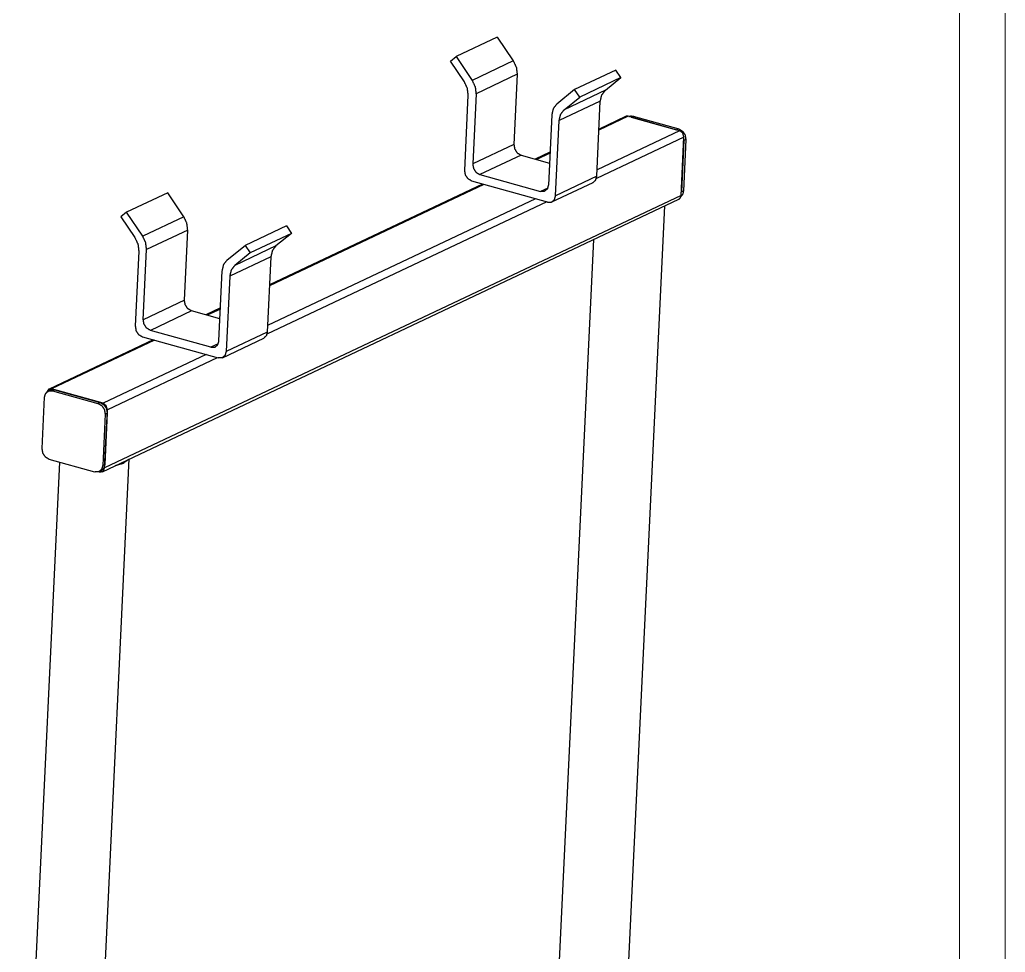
# Model space of a CAD drawing. Header units: millimetres. Extents: x 2210 to 79821, y -19430 to 2344.
# Drawn here: x 4212.8 to 4320.3, y 1601.4 to 1703.1 of the extents above; entities that cross this region are included whole.
import ezdxf

# ---------------------------------------------------------------- set-up
doc = ezdxf.new("R2010")
doc.units = ezdxf.units.MM
doc.layers.add('101', color=7, linetype='Continuous', true_color=0xffffff)

msp = doc.modelspace()

# ---------------------------------------------------------------- linework, layer by layer
at = {"layer": '101', "color": 133, "linetype": 'Continuous', "lineweight": 18}
for p, q in [((4320.27, 1492.82), (4320.27, 1789.82)), ((4315.27, 1497.82), (4315.27, 1784.82))]:
    msp.add_line(p, q, dxfattribs=at)
at = {"layer": '101', "color": 92, "linetype": 'Continuous', "lineweight": 25}
for p, q in [((4264.85, 1701.25), (4260.35, 1699.13)), ((4264.85, 1701.25), (4266.6, 1698.64)), ((4259.74, 1698.63), (4260.35, 1699.13)), ((4260.35, 1699.13), (4262.11, 1696.51)), ((4261.26, 1696.36), (4259.74, 1698.63)), ((4266.6, 1698.64), (4262.11, 1696.51)), ((4277.78, 1697.64), (4273.29, 1695.52)), ((4278.34, 1696.82), (4277.78, 1697.64)), ((4267.02, 1697.18), (4262.53, 1695.05)), ((4267.02, 1697.18), (4266.66, 1689.53)), ((4278.34, 1696.82), (4273.84, 1694.69)), ((4276.64, 1695.44), (4278.34, 1696.82)), ((4273.29, 1695.52), (4271.34, 1693.93)), ((4273.84, 1694.69), (4273.29, 1695.52)), ((4261.3, 1686.7), (4261.68, 1694.9)), ((4262.53, 1695.05), (4262.17, 1687.4)), ((4276.64, 1695.44), (4272.15, 1693.32)), ((4272.15, 1693.32), (4273.84, 1694.69)), ((4276.09, 1694.25), (4271.6, 1692.13)), ((4275.7, 1686.05), (4276.09, 1694.25)), ((4270.79, 1692.75), (4270.43, 1685.1)), ((4279.12, 1692.6), (4275.94, 1691.09)), ((4278.84, 1692.58), (4275.95, 1691.21)), ((4284.74, 1691.03), (4279.12, 1692.6)), ((4271.21, 1683.93), (4271.6, 1692.13)), ((4285.21, 1690.33), (4275.66, 1685.81)), ((4284.74, 1691.03), (4275.74, 1686.77)), ((4284.91, 1683.96), (4285.21, 1690.33)), ((4266.66, 1689.53), (4262.17, 1687.4)), ((4267.44, 1688.36), (4262.95, 1686.24)), ((4267.44, 1688.36), (4270.54, 1687.49)), ((4270.6, 1688.68), (4269, 1687.92)), ((4270.59, 1688.56), (4269.15, 1687.88)), ((4262.95, 1686.24), (4269.56, 1684.39)), ((4275.7, 1686.05), (4271.21, 1683.93)), ((4263.4, 1685.16), (4240, 1674.1)), ((4263.25, 1685.2), (4240.01, 1674.22)), ((4270.34, 1683.22), (4262.08, 1685.53)), ((4270.35, 1684.77), (4269.56, 1684.39)), ((4270.81, 1683.26), (4275.3, 1685.38)), ((4284.91, 1683.96), (4222.01, 1654.23)), ((4228.91, 1684.26), (4224.41, 1682.14)), ((4230.66, 1681.64), (4228.91, 1684.26)), ((4221.78, 1653.82), (4284.67, 1683.56)), ((4270.24, 1683.25), (4239.72, 1668.82)), ((4269.02, 1683.59), (4239.8, 1669.78)), ((4278.75, 1590.69), (4283.12, 1682.82)), ((4224.41, 1682.14), (4223.8, 1681.64)), ((4223.8, 1681.64), (4225.32, 1679.36)), ((4226.17, 1679.52), (4224.41, 1682.14)), ((4230.66, 1681.64), (4226.17, 1679.52)), ((4241.84, 1680.65), (4237.35, 1678.52)), ((4241.84, 1680.65), (4242.4, 1679.82)), ((4231.08, 1680.19), (4226.59, 1678.06)), ((4230.72, 1672.54), (4231.08, 1680.19)), ((4242.4, 1679.82), (4237.9, 1677.7)), ((4242.4, 1679.82), (4240.7, 1678.45)), ((4235.4, 1676.94), (4237.35, 1678.52)), ((4240.7, 1678.45), (4236.21, 1676.32)), ((4237.35, 1678.52), (4237.9, 1677.7)), ((4275.33, 1679.14), (4271.16, 1591.05)), ((4225.74, 1677.9), (4225.36, 1669.71)), ((4226.23, 1670.41), (4226.59, 1678.06)), ((4240.15, 1677.26), (4235.66, 1675.14)), ((4237.9, 1677.7), (4236.21, 1676.32)), ((4240.15, 1677.26), (4239.76, 1669.06)), ((4234.49, 1668.1), (4234.85, 1675.75)), ((4235.66, 1675.14), (4235.27, 1666.94)), ((4230.72, 1672.54), (4226.23, 1670.41)), ((4231.5, 1671.37), (4227.01, 1669.24)), ((4234.6, 1670.5), (4231.5, 1671.37)), ((4234.66, 1671.69), (4233.06, 1670.93)), ((4234.65, 1671.57), (4233.21, 1670.89)), ((4233.62, 1667.4), (4227.01, 1669.24)), ((4239.76, 1669.06), (4235.27, 1666.94)), ((4227.31, 1668.21), (4215.95, 1662.84)), ((4227.46, 1668.17), (4216.23, 1662.86)), ((4226.14, 1668.54), (4234.4, 1666.23)), ((4234.41, 1667.78), (4233.62, 1667.4)), ((4234.87, 1666.26), (4239.37, 1668.39)), ((4233.08, 1666.6), (4221.85, 1661.29)), ((4234.31, 1666.26), (4222.32, 1660.59)), ((4221.85, 1661.29), (4216.23, 1662.86)), ((4222.01, 1654.23), (4222.32, 1660.59)), ((4217.09, 1654.86), (4212.75, 1563.44)), ((4220.35, 1563.08), (4224.71, 1655.21)), ((4221.42, 1653.82), (4221.49, 1653.8))]:
    msp.add_line(p, q, dxfattribs=at)
at = {"layer": '101', "color": 72, "linetype": 'Continuous', "lineweight": 25}
for p, q in [((4279.21, 1692.58), (4279.2, 1692.58)), ((4279.68, 1692.61), (4279.45, 1692.5)), ((4279.45, 1692.5), (4284.41, 1691.12)), ((4279.68, 1692.61), (4284.64, 1691.23)), ((4284.64, 1691.23), (4284.41, 1691.12)), ((4285.19, 1689.95), (4284.93, 1684.34)), ((4285.42, 1690.06), (4285.15, 1684.44)), ((4285.42, 1690.06), (4285.19, 1689.95)), ((4285.15, 1684.44), (4284.93, 1684.34)), ((4216.09, 1662.74), (4215.86, 1662.63)), ((4216.56, 1662.77), (4216.33, 1662.66)), ((4216.33, 1662.66), (4221.29, 1661.28)), ((4216.56, 1662.77), (4221.52, 1661.38)), ((4215.2, 1656.34), (4215.46, 1661.96)), ((4221.52, 1661.38), (4221.29, 1661.28)), ((4222.07, 1660.11), (4221.81, 1654.49)), ((4222.3, 1660.22), (4222.03, 1654.6)), ((4222.3, 1660.22), (4222.07, 1660.11)), ((4220.94, 1653.79), (4215.98, 1655.17)), ((4222.03, 1654.6), (4221.81, 1654.49)), ((4221.41, 1653.82), (4221.63, 1653.93))]:
    msp.add_line(p, q, dxfattribs=at)
at = {"layer": '101', "color": 92, "linetype": 'Continuous', "lineweight": 25}
for points, knots in [([(4266.6, 1698.64), (4266.93, 1697.93), (4267.02, 1697.18)], [0, 0, 0.507534, 1, 1]), ([(4261.68, 1694.9), (4261.59, 1695.65), (4261.26, 1696.36)], [0, 0, 0.492466, 1, 1]), ([(4262.11, 1696.51), (4262.44, 1695.8), (4262.53, 1695.05)], [0, 0, 0.507542, 1, 1]), ([(4276.09, 1694.25), (4276.25, 1694.93), (4276.64, 1695.44)], [0, 0, 0.523056, 1, 1]), ([(4271.34, 1693.93), (4270.95, 1693.43), (4270.79, 1692.75)], [0, 0, 0.476937, 1, 1]), ([(4271.6, 1692.13), (4271.76, 1692.81), (4272.15, 1693.32)], [0, 0, 0.523063, 1, 1]), ([(4279.12, 1692.6), (4278.98, 1692.61), (4278.84, 1692.58)], [0, 0, 0.512111, 1, 1]), ([(4285.21, 1690.33), (4285.09, 1690.77), (4284.74, 1691.03)], [0, 0, 0.513477, 1, 1]), ([(4266.66, 1689.53), (4266.75, 1689.03), (4267.03, 1688.6), (4267.44, 1688.36)], [0, 0, 0.339216, 0.683337, 1, 1]), ([(4262.17, 1687.4), (4262.26, 1686.9), (4262.54, 1686.48), (4262.95, 1686.24)], [0, 0, 0.339219, 0.683358, 1, 1]), ([(4262.08, 1685.53), (4261.67, 1685.77), (4261.38, 1686.2), (4261.3, 1686.7)], [0, 0, 0.316642, 0.660781, 1, 1]), ([(4275.3, 1685.38), (4275.59, 1685.64), (4275.7, 1686.05)], [0, 0, 0.473691, 1, 1]), ([(4270.43, 1685.1), (4270.3, 1684.66), (4269.98, 1684.4), (4269.56, 1684.39)], [0, 0, 0.355229, 0.674086, 1, 1]), ([(4270.34, 1683.22), (4270.76, 1683.23), (4271.08, 1683.49), (4271.21, 1683.93)], [0, 0, 0.325914, 0.644771, 1, 1]), ([(4284.67, 1683.56), (4284.84, 1683.72), (4284.91, 1683.96)], [0, 0, 0.473658, 1, 1]), ([(4231.08, 1680.19), (4230.99, 1680.94), (4230.66, 1681.64)], [0, 0, 0.492462, 1, 1]), ([(4225.32, 1679.36), (4225.65, 1678.66), (4225.74, 1677.9)], [0, 0, 0.507544, 1, 1]), ([(4226.59, 1678.06), (4226.5, 1678.81), (4226.17, 1679.52)], [0, 0, 0.492462, 1, 1]), ([(4240.7, 1678.45), (4240.31, 1677.94), (4240.15, 1677.26)], [0, 0, 0.476935, 1, 1]), ([(4234.85, 1675.75), (4235.01, 1676.44), (4235.4, 1676.94)], [0, 0, 0.523056, 1, 1]), ([(4236.21, 1676.32), (4235.82, 1675.82), (4235.66, 1675.14)], [0, 0, 0.476942, 1, 1]), ([(4231.5, 1671.37), (4231.09, 1671.61), (4230.81, 1672.04), (4230.72, 1672.54)], [0, 0, 0.316645, 0.660792, 1, 1]), ([(4225.36, 1669.71), (4225.44, 1669.21), (4225.73, 1668.78), (4226.14, 1668.54)], [0, 0, 0.339204, 0.683346, 1, 1]), ([(4227.01, 1669.24), (4226.6, 1669.49), (4226.32, 1669.91), (4226.23, 1670.41)], [0, 0, 0.316645, 0.660792, 1, 1]), ([(4239.76, 1669.06), (4239.65, 1668.65), (4239.37, 1668.39)], [0, 0, 0.52634, 1, 1]), ([(4233.62, 1667.4), (4234.04, 1667.41), (4234.36, 1667.67), (4234.49, 1668.1)], [0, 0, 0.325912, 0.644778, 1, 1]), ([(4235.27, 1666.94), (4235.14, 1666.5), (4234.82, 1666.24), (4234.4, 1666.23)], [0, 0, 0.35522, 0.674101, 1, 1]), ([(4216.23, 1662.86), (4215.91, 1662.82), (4215.72, 1662.54)], [0, 0, 0.490819, 1, 1]), ([(4222.32, 1660.59), (4222.19, 1661.03), (4221.85, 1661.29)], [0, 0, 0.513481, 1, 1]), ([(4223.18, 1654.49), (4224.07, 1654.77), (4224.6, 1655.16)], [0, 0, 0.587011, 1, 1]), ([(4221.49, 1653.8), (4221.85, 1653.87), (4222.01, 1654.23)], [0, 0, 0.481483, 1, 1])]:
    msp.add_open_spline(points, degree=1, knots=knots, dxfattribs=at)
at = {"layer": '101', "color": 72, "linetype": 'Continuous', "lineweight": 25}
for points, knots in [([(4279.21, 1692.58), (4279.43, 1692.64), (4279.68, 1692.61)], [0, 0, 0.487871, 1, 1]), ([(4284.64, 1691.23), (4285.04, 1690.99), (4285.33, 1690.56), (4285.42, 1690.06)], [0, 0, 0.316642, 0.660781, 1, 1]), ([(4285.15, 1684.44), (4285.08, 1684.11), (4284.9, 1683.86)], [0, 0, 0.522354, 1, 1]), ([(4215.46, 1661.96), (4215.6, 1662.39), (4215.92, 1662.65), (4216.33, 1662.66)], [0, 0, 0.355221, 0.674084, 1, 1]), ([(4216.09, 1662.74), (4216.31, 1662.79), (4216.56, 1662.77)], [0, 0, 0.487806, 1, 1]), ([(4221.29, 1661.28), (4221.7, 1661.04), (4221.99, 1660.61), (4222.07, 1660.11)], [0, 0, 0.316645, 0.660785, 1, 1]), ([(4221.52, 1661.38), (4221.92, 1661.14), (4222.21, 1660.72), (4222.3, 1660.22)], [0, 0, 0.316651, 0.660785, 1, 1]), ([(4215.98, 1655.17), (4215.57, 1655.41), (4215.29, 1655.84), (4215.2, 1656.34)], [0, 0, 0.316645, 0.660779, 1, 1]), ([(4222.03, 1654.6), (4221.92, 1654.19), (4221.63, 1653.93)], [0, 0, 0.526319, 1, 1]), ([(4221.81, 1654.49), (4221.68, 1654.06), (4221.36, 1653.8), (4220.94, 1653.79)], [0, 0, 0.355224, 0.674086, 1, 1])]:
    msp.add_open_spline(points, degree=1, knots=knots, dxfattribs=at)

doc.saveas('drawing.dxf')
